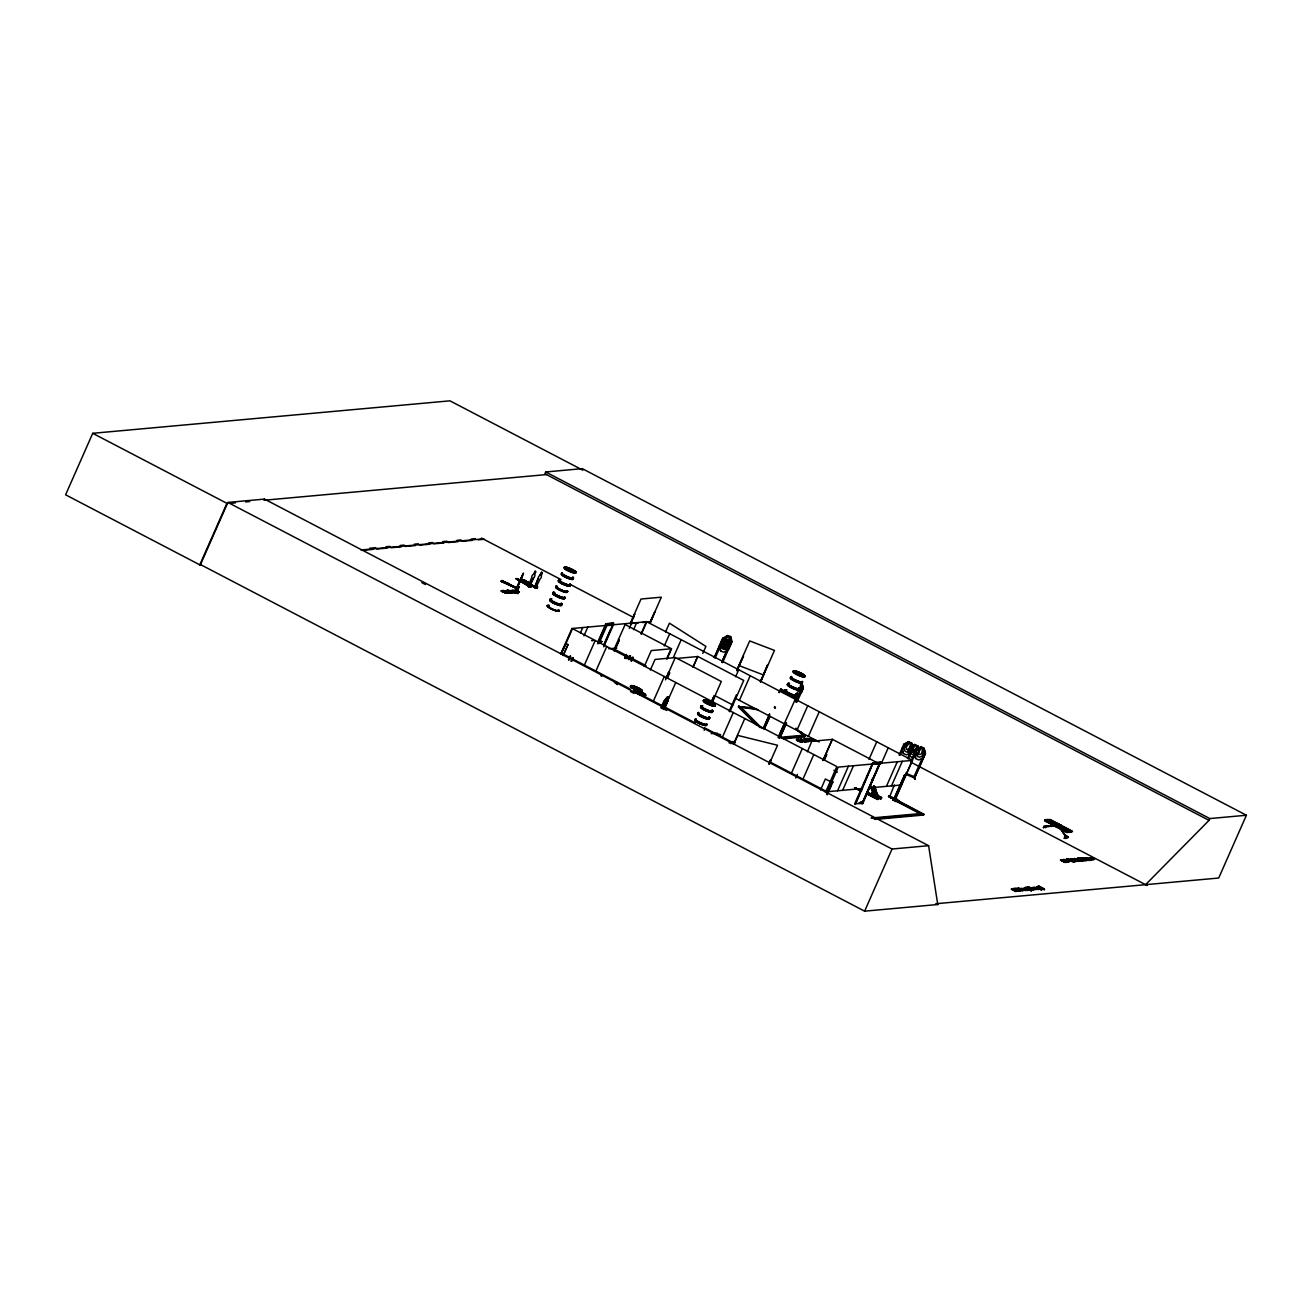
<?xml version="1.0" encoding="UTF-8"?>
<svg xmlns="http://www.w3.org/2000/svg" width="1312" height="1312" viewBox="0 0 1312 1312"><rect width="100%" height="100%" fill="white"/><g stroke="black" fill="none" stroke-linecap="round" stroke-linejoin="round"><path stroke-width="1.5" d="M1064.655 835.022L1064.704 837.532M1065.016 837.236L1064.967 834.76L1068.509 837.286L1064.672 835.006M916.858 749.923L916.104 749.529L910.692 761.895M906.412 773.506L914.972 777.048L914.841 779.066M914.743 776.474L915.251 779.377L914.792 776.999M916.006 749.529L920.876 746.922L923.976 748.348L925.37 753.465L914.546 778.065L925.485 753.449L924.058 748.25L920.876 746.922L916.088 749.611L916.514 745.888L915.481 745.462L913.004 748.365L911.692 743.15L908.494 741.821L903.968 748.07L905.018 751.268L907.084 752.12L910.151 750.644L911.594 743.248M910.151 750.644L911.217 753.826L913.267 754.695L916.334 753.219L917.777 745.823L914.677 744.412L909.823 747.02L908.101 750.923L909.528 756.138L912.709 757.467L917.58 754.843L919.302 750.94L921.664 747.988L922.697 748.414L921.532 753.908L918.777 754.548L918.449 752.612M923.976 748.348L922.516 755.745L919.466 757.221L917.4 756.368L916.35 753.186M863.034 802.632L859.163 803.059M863.181 802.239L859.442 802.616M859.639 803.223L863.411 802.878M796.942 702.1L803.338 688.095L801.993 683.093L800.435 690.489C795.416 691.604 795.072 698.607 801.616 691.998L803.305 688.062M530.934 584.775L529.622 584.562L530.671 584.972M529.835 584.545L531.229 585.824L530.753 587.169L517.01 579.068L521.225 581.068M537.231 585.956L536.116 585.726L537.002 585.775M517.469 589.137L519.011 586.612L517.912 586.382M662.216 708.611L662.839 704.839L662.314 708.66M800.714 683.355L800.254 687.045L797.811 689.915M522.356 576.509L522.98 574M536.51 585.857L536.493 585.464M536.674 586.12C535.05 588.924 538.674 583.971 536.69 587.596M537.018 586.038L536.067 587.497M1021.392 889.159L1024.902 890.192L1020.9 888.486L1023.262 888.864M924.796 752.99L925.354 753.432M723.962 638.452L722.814 638.173L714.302 657.509M1024.934 890.061C1013.979 889.175 1029.248 891.586 1020.818 889.011M1034.545 889.749L1030.543 888.044L1033.922 889.356M1040.646 889.634L1041.876 889.88L1037.021 887.01L1039.957 888.634L1039.284 889.372L1040.104 888.24L1042.614 888.454L1041.449 889.077L1038.382 887.322L1041.203 887.699M1040.268 888.011L1042.597 888.519L1038.268 886.059L1044.598 889.175L1038.579 886.026M1065.59 860.639C1070.33 862.853 1069.903 862.279 1065.951 860.36M1069.706 861.508C1063.228 859.458 1065.918 859.967 1069.116 861.246M1074.151 861.722C1058.669 853.981 1084.663 866.182 1071.018 859.868C1077.808 863.017 1066.64 859.967 1071.248 859.508C1075.512 862.574 1081.613 857.917 1082.236 860.885M1085.795 860.656L1082.351 858.392L1085.795 860.656L1082.367 858.868L1082.925 857.736L1087.353 858.376L1090.092 860.262L1087.189 859.311L1089.091 860.082L1087.96 859.016L1090.436 858.655L1089.813 857.966L1093.306 859.868L1094.47 859.245L1090.19 858.179L1093.864 858.999M1094.47 859.245C1087.861 859.262 1092.338 855.309 1091.781 859.098C1093.322 857.31 1089.108 858.032 1092.355 858.294M522.914 581.938L521.7 581.757M599.945 640.83L599.354 642.142L599.469 640.83M600.699 641.765L600.765 640.863M601.011 641.617L600.174 641.748L601.24 641.47M872.628 779.853C871.348 779.377 872.48 779.295 872.546 779.623M518.092 587.776L516.42 586.972L515.944 588.055L517.19 586.612L518.863 587.415L518.388 588.481L501.66 580.872L503.578 581.38M517.617 589.055L500.954 581.216L517.732 588.99M517.617 588.858L518.388 588.481L500.954 581.216L502.004 580.363M1088.058 858.704L1089.436 859.13M806.831 741.723C795.613 737.344 813.063 742.313 806.864 741.477M1066.295 862.099C1053.536 856.424 1068.181 864.411 1065.475 860.918M521.963 577.313L516.961 587.612L520.323 579.314M623.954 655.18L633.286 659.214M632.581 659.69L624.102 654.754L632.745 659.296M666.299 703.626L663.659 706.118C664.216 703.117 665.332 697.115 668.743 696.836L667.759 700.624L668.579 696.885M516.715 591.023C513.828 589.35 516.846 591.745 516.518 589.957L519.142 592.286L517.092 590.269M1021.474 889.487C1024.541 887.896 1021.572 891.438 1019.818 888.322C1014.078 887.502 1025.722 891.209 1022.13 890.946M668.038 697.476L664.741 704.085L667.939 697.426M806.7 739.935L810.291 740.903L805.207 738.689L806.437 739.181M1089.468 858.802L1093.076 859.393L1086.566 858.294M1093.076 859.442L1089.157 857.786L1090.682 858.13M535.132 571.278L533.426 574.328A2.28 1.279 -58.6 0 0 531.721 577.51L528.506 585.464L529.851 585.66L533.623 577.805A2.28 1.279 -58.6 0 0 534.771 574.525L535.772 571.491M542.266 573L541.298 575.558A2.28 1.279 -58.6 0 1 540.15 578.822L536.395 586.677L534.952 586.415L538.166 578.477L535.05 586.48M520.454 579.379L523.488 573.065M797.352 740.427L800.517 742.297L801.714 741.706L798.254 739.984L802.124 741.821L796.581 739.361L796.991 740.46L798.008 739.706L802.354 741.378L798.483 739.525L800.271 740.591M1084.499 859.426L1082.761 859.081M1064.426 861.23L1060.44 860.18L1064.524 861.935L1065.738 861.984L1064.95 860.262L1068.148 861.771M796.728 740.214L796.794 739.345M513.484 591.056L516.141 592.237L513.812 590.695M664.971 700.87L661.674 707.955M520.618 578.904L521.077 577.838M516.83 587.546L520.339 579.756M1077.004 861.443L1074.922 860.36M582.823 470.172L449.95 400.832L92.726 433.304L65.6 494.804L200.26 565.078L227.894 502.43L264.466 499.101L928.601 845.699L937.752 904.509L936.194 903.706L1218.717 878.023L1246.4 815.244L582.266 468.646L545.694 471.976L544.906 473.763L1209.041 820.361L1209.828 818.573L1246.4 815.244M226.648 503.988L199.752 564.964L201.031 564.849M264.466 499.101L263.958 500.249L546.464 474.583M502.89 581.528L503.677 581.167M504.792 581.708L503.923 582.282L506.366 582.725M501.004 591.138C508.548 593.04 507.088 594.844 501.233 590.63M505.694 582.872L506.465 582.512M504.415 592.384L502.578 590.515L508.302 593.27M503.07 590.941L505.464 592.27L501.889 591.45L505.464 592.27M503.595 590.4L503.086 591.335L505.087 592.794M507.678 593.336L504.48 591.04L509.236 593.188M508.744 583.807L507.777 583.332L509.532 584.234M505.251 590.744L507.498 591.499M508.843 584.381L509.63 584.02M507.514 591.663L505.924 591.696L507.301 592.171M506.662 590.826L510.106 593.106L506.662 590.826L509.45 591.22M509.728 591.368L513.14 592.532L508.351 590.154L506.809 590.613L511.368 592.991L513.697 592.762L510.04 590.482L513.91 592.253L507.596 590.859M507.285 593.368L502.726 590.99M516.108 578.92L530.097 587.054M511.631 592.975L507.826 590.351M506.202 590.925L505.53 591.663L510.089 592.614M510.958 590.941L515.895 593.352L511.434 590.4M511.368 592.991L509.942 592.089M512.484 590.794L514.583 592.417L513.648 591.728M518.994 579.724L517.272 578.838M517.978 579.74L519.978 580.052M513.992 592.368C508.613 586.513 521.176 595.845 517.42 593.221M519.306 580.56L521.307 580.855M515.895 593.352C515.714 592.811 513.976 590.039 511.795 590.58M519.142 592.286L515.468 590.531L516.518 589.957M522.848 574.262L521.864 576.476M515.714 590.826C514.042 590.416 521.553 593.27 514.944 591.171M515.518 592.22L517.207 590.958L515.928 591.564M518.224 588.399L518.863 586.53M525.538 580.74L521.93 579.855L535.329 587.891L535.755 586.546M521.782 581.593L523.816 582.38M523.865 580.134L537.346 588.17L523.537 580.084L527.752 582.085M524.505 580.757L526.522 581.068M525.833 581.577L527.85 581.872M527.014 582.298L529.031 582.594C533.049 584.611 524.866 582.495 530.36 583.414M529.359 585.841L527.654 585.595L527.883 584.709L527.408 585.775L529.425 586.087L529.9 585.021M528.982 582.84L528.096 582.462L528.752 583.036M529.359 585.546L528.49 586.825M529.54 586.48L530.212 584.611M530.146 586.579L530.819 584.709M528.982 586.398L531.229 585.824M537.231 587.678L534.197 586.612L534.427 585.726L533.951 586.792L535.968 587.104M538.264 578.526A2.28 1.279 -58.6 0 1 539.954 575.345L541.659 572.294M535.526 587.415L536.28 586.005L537.756 586.841L537.067 588.153L535.017 587.842M561.208 654.36L572.59 628.464L605.75 625.463M568.014 644.569L563.176 655.508L568.014 644.569L565.554 643.29M568.473 659.69L570.015 656.18M580.445 632.81L582.774 627.546M568.768 659.854L570.359 656.148M569.113 659.821L570.671 656.312M571.081 661.15L572.639 657.624M571.376 661.297L572.967 657.607M571.72 661.264L573.278 657.755M583.955 635.877L587.825 627.087M584.398 665.086L595.238 640.486M597.96 641.732L605.898 623.741L613.344 623.052L604.192 644.864M597.55 643.733L606.275 623.938L613.721 623.249M598.026 642.88L606.275 624.168L613.524 623.495M598.19 643.372L606.242 625.102M598.895 643.716L606.898 625.578L613.327 625.053L603.717 646.832M603.815 644.668L610.277 629.99M611.753 626.66L613.344 623.052M595.894 671.088L606.751 646.488M601.585 676.352L601.257 675.385L601.486 676.303M613.59 650.44L625.135 624.545L671.154 648.554L667.283 657.345M614.377 650.85L619.33 639.895L614.508 650.834M630.711 623.249L634.762 613.95L631.039 623.216M629.301 628.382L631.63 623.102M633.581 629.678L636.681 622.642M624.922 657.902L626.464 654.393M628.005 657.64C629.153 654.655 627.234 660.756 624.66 657.738M629.022 656.492L628.35 657.656L624.955 657.902M628.628 657.394L629.055 656.459M628.432 659.395L629.973 655.885M628.727 659.542L630.318 655.852M629.071 659.526L630.613 656M641.043 633.893L646.455 621.593L911.299 759.812M641.42 634.024L646.832 621.724L611.72 624.906M631.039 660.838L632.581 657.328M631.334 661.002L632.925 657.296M631.679 660.969L633.22 657.46M649.571 623.102L654.737 612.13L650.211 623.233M649.866 623.266L661.314 597.19L641.01 599.026L630.17 623.626L638.288 622.888M644.307 666.398L651.277 650.572L671.596 648.735L666.939 659.28M665.561 631.958L669.432 623.167L705.905 646.406L702.806 653.425M650.375 669.989L655.032 659.444L675.336 657.591M664.266 646.012L669.694 633.712M653.409 701.1L664.266 676.5M673.45 657.296L681.207 639.715M665.988 678.042L668.825 672.416M665.528 679.846L675.286 657.476L721.305 681.502L712.006 702.576M666.627 678.173L668.398 672.58M667.07 678.304L669.612 672.826L667.201 678.288M661.035 707.84L664.134 700.805L667.464 696.951M661.33 707.988L664.462 700.772M663.593 709.267L666.693 702.232M663.888 709.415L675.762 682.502M664.233 709.382L667.988 700.362M666.545 704.511L663.478 708.48L667.972 700.608M693.048 666.955L697.705 656.41L743.724 680.436L729.882 711.793M693.097 667.07L697.738 656.541L677.435 658.378M714.368 657.607L722.797 638.222L727.586 635.467L730.702 636.615L732.063 641.65L728.636 649.489L723.83 652.228L720.714 651.064L719.386 646.062M715.204 657.919L723.863 638.321M725.913 639.42L725.159 641.142L726.487 643.388L728.176 642.257L729.374 636.828L728.373 636.451L722.666 642.765L721.387 645.684L722.387 648.751L724.388 649.506L727.406 647.915L729.013 640.551L730.358 645.586L725.552 648.325L722.404 647.128L721.059 642.093L725.897 639.403C733.867 642.24 721.731 637.14 721.059 642.093M721.698 662.281L730.997 641.207L731.834 641.519L722.6 662.691M721.764 662.396L731.128 641.355M710.71 703.33L714.056 696.016L714.843 696.426L712.432 701.904M710.842 703.314L714.056 696.016M736.672 670.448L749.693 640.928L774.474 650.408L760.648 681.764M736.721 670.547L743.51 656.033L737.082 670.612M735.622 676.762L738.722 669.743M729.111 711.383L736.344 694.966L737.262 695.36M722.436 737.131L733.293 712.531M739.378 700.346L750.218 675.746M756.86 725.52L738.394 706.938L756.598 708.824M753.121 707.693L738.656 706.643L758.27 709.841M738.984 705.872L740.099 707.512L738.394 706.938M760.288 681.699L767.454 665.2L760.698 681.863M744.79 718.533L733.949 743.133L704.462 727.75M733.867 744.199L737.738 735.409L777.54 745.249L769.34 763.846M763.158 728.554L769.521 714.154M779.049 692.556L780.804 688.948L779.213 692.539M763.42 728.603L769.685 714.138M769.8 716.401L764.191 729.095L770.095 716.27M774.375 707.135L775.49 707.906L774.375 707.184M775.441 707.086L774.736 707.955M778.492 736.59L795.646 698.46L781.345 690.965M778.82 736.704L784.428 723.863L778.918 736.737M786.38 722.961L780.033 737.36L803.436 735.212L804.682 736.426L795.777 728.98M795.531 701.625L797.663 697.754L780.624 688.964M768.668 763.682L770.948 760.189L769.537 763.994M780.197 737.344L786.56 722.945M796.04 701.707L802.239 687.652L803.141 688.046M768.865 763.83L770.275 760.025M796.122 701.805L802.468 687.455M796.892 730.358L807.733 705.758M796.991 740.46L802.682 742.133L800.828 740.87M800.468 739.476L800.435 740.476L798.598 739.558L805.142 741.887L802.19 740.345L803.649 739.525L806.322 741.805L804.551 740.066M800.845 739.952L798.91 739.525M802.124 740.05L801.14 738.853L805.371 741.362M801.714 740.099L803.223 739.87M802.354 739.542L801.944 740.362M803.977 739.066L808.996 741.526L804.207 738.558M783.297 738.82L804.781 736.868L803.436 735.212M805.962 740.804C802.846 741.772 807.602 740.28 803.764 739.902L808.372 741.592L805.24 739.181M805.453 738.656L804.945 739.804M806.404 738.853L811.39 740.821M791.464 773.145L802.304 748.545M807.192 738.886L808.077 739.164L807.7 738.344M808.389 736.36L819.246 711.76M812.046 741.247L808.602 738.984L813.834 740.591L810.127 738.836L808.996 739.427M810.127 739.87L810.537 739.115L813.899 740.772M812.03 739.968L813.046 739.394L811.472 739.607M795.81 778.049L797.417 774.408M807.405 751.776L812.013 740.755M812.472 740.198C814.998 738.738 811.324 740.837 813.834 740.591M811.029 739.492L813.981 740.968L815.441 740.165M813.735 739.591L811.111 738.771L816.261 740.411M802.96 779.148L813.817 754.548M823.018 760.353L832.316 739.263L878.335 763.289M823.067 760.468L832.366 739.378L811.784 741.28M823.657 759.96L826.068 754.482M824.1 760.091L826.642 754.613L824.231 760.074M820.558 789.922L825.379 778.984L830.25 781.526M825.428 792.464L836.843 766.569L572.016 628.366L560.601 654.245L566.03 643.421M826.56 792.842L831.382 781.903L832.94 781.936L827.314 794.695M826.872 792.989L838.253 767.11L912.496 760.37L895.014 799.976L893.669 800.041L904.362 775.277L905.903 775.31L904.362 775.277M827.003 794.547L831.037 785.429M837.581 790.792L848.438 766.192M842.632 790.332L853.489 765.732M869.003 759.353L876.76 741.788M861.148 803.124L861.886 803.518L854.719 803.649L872.316 763.732L879.434 763.502L861.984 803.666L880.549 762.141L873.103 762.83L855.408 804.223M855.227 804.42L873.103 762.83M860.852 802.813L861.18 801.878M872.693 778.508L871.922 779.968M862.673 803.748L880.352 762.387M862.296 803.551L880.549 762.141M877.744 799.402L876.629 798.828L879.942 798.532L880.598 797.024L877.285 797.319L878.417 797.909L877.433 799.434L867.429 794.219L868.101 792.71L876.416 796.86L879.696 796.564M867.429 794.219L868.396 792.678M881.287 763.6L888.257 747.791M871.168 793.973C871.742 790.25 872.185 798.368 877.466 797.253M877.433 799.434L878.417 797.909M899.097 755.04L903.738 744.412L908.494 741.821L911.692 743.166L913.004 748.365M899.95 755.4L904.821 744.724L903.738 744.494M880.811 798.975C882.041 795.121 881.746 800.353 879.942 798.532M886.436 786.347L897.293 761.747M891.504 785.888L902.344 761.288M908.216 750.94L909.905 747.086L910.331 743.314L909.298 742.887L906.067 747.512L906.395 749.447L909.15 748.791M888.421 796.515C890.258 795.105 888.618 798.319 888.946 795.695M889.536 797.106L894.325 784.953M907.478 758.516L912.381 747.725M890.7 797.565L899.573 801.976M908.33 758.877L912.972 748.332L912.119 747.988M896.555 798.926L899.212 800.943L895.735 801.468L892.75 799.894L896.736 799.549M893.177 799.959L895.604 798.992L894.062 799.139M904.657 775.425L893.357 799.877L894.899 799.746L889.7 797.073M894.062 800.09L922.828 815.096L923.172 814.326L895.145 799.254L923.91 814.26L923.566 815.031L894.817 800.025C892.488 800.828 895.768 797.417 894.817 799.713M894.817 800.025L905.608 775.162M917.498 754.794L919.204 750.907L917.875 745.741M914.858 777.048L913.546 777.639L924.698 752.842M200.49 564.57L864.624 911.168L892.029 849.028L928.601 845.699M921.155 814.227L921.483 813.456L871.102 818.032M1015.636 890.241L1016.505 890.946L1011.208 889.142L1012.503 888.667L1012.224 889.749L1017.194 891.127L1015.16 889.339L1017.44 890.586L1013.848 889.618L1017.784 891.324L1012.044 888.962L1013.208 889.044M1013.7 888.782L1018.719 891.242M1014.717 888.306L1015.603 888.601M1015.865 888.585L1020.884 891.045L1016.095 888.076M1015.767 890.225C1010.929 886.797 1021.359 891.963 1016.078 890.192M1014.307 891.012L1015.291 890.897M1043.548 827.724L1043.909 826.216L1048.222 826.002L1043.909 826.642M1047.238 826.675L1043.237 827.56M1046.796 820.525L1047.255 819.508L1070.248 831.513L1069.805 832.53M1048.222 826.002L1047.189 826.199M1015.898 888.913L1019.096 891.209L1020.031 890.126L1017.472 889.06L1020.359 890.651M1022.835 889.11L1021.408 888.7L1022.409 888.896M1022.327 890.11L1023.524 889.306M1022.54 889.11L1024.541 888.093L1031.642 890.356L1025.312 887.24L1028.165 890.389L1024 888.47L1028.165 890.389M1031.429 890.864L1029.33 890.061A4.559 0.869 23.8 0 1 1027.837 889.356L1026.558 888.618A4.838 0.918 23.8 0 1 1025.738 888.027L1025.968 887.519A4.838 0.918 23.8 0 0 1026.788 888.093L1028.067 888.831A4.559 0.869 23.8 0 0 1029.543 889.552L1031.626 890.34M1025.459 890.635L1021.786 888.88M1031.708 890.077L1027.066 887.191L1033.446 889.421L1028.674 886.928L1027.034 888.404L1027.362 887.158M1027.28 888.372L1028.132 887.486M1027.05 890.487L1025.082 889.454M1028.674 886.928L1028.28 888.29L1032.347 890.012L1027.066 887.191M1027.034 888.404L1030.691 890.159L1028.264 888.896L1028.575 887.224L1029.379 887.978M1055.766 826.757L1056.209 825.74L1061.293 825.281L1052.093 821.312M1029.149 887.716L1028.034 888.306M1031.642 888.798L1032.446 888.716M1031.117 890.897L1031.675 889.585M1033.052 888.257L1030.74 887.584L1033.938 889.585L1032.085 889.028L1033.364 888.421M1034.118 887.634L1036.168 889.667L1032.495 887.896L1034.988 887.519L1038.218 888.978M1032.085 889.028L1033.905 887.273L1035.89 887.765M1035.66 888.273L1033.889 888.158M1034.381 887.634L1038.005 889.503M1039.957 888.634L1038.612 889.438L1034.938 887.683L1039.547 889.356M1035.726 887.83C1039.842 890.389 1033.626 889.208 1036.464 887.191C1043.352 891.881 1035.988 885.075 1035.693 888.831C1038.12 889.864 1036.513 888.503 1036.185 888.076M1036.923 887.437L1037.874 886.928M1039.498 888.076L1040.514 887.502L1038.891 886.781L1040.219 888.454L1037.497 887.896M1041.088 889.913L1042.105 889.356L1040.892 888.503M1064.048 838.434L1068.083 837.548L1064.426 837.679M1044.057 889.716L1038.3 886.076M1061.506 860.196L1062.458 860.065M1065.246 861.426L1065.147 859.95L1064.376 861.394L1066.771 862.427L1062.818 860.869L1065.18 860.606M1064.918 860.459C1061.211 858.704 1066.082 861.476 1064.212 860.049M1063.442 861L1064.409 860.393M1063.54 862.05L1065.508 862.492L1064.639 861.787M1064.245 860.524L1065.147 859.95M1066.328 859.147L1071.822 861.443L1067.312 859.885C1063.671 859.458 1070.543 858.556 1067.591 859.852L1067.952 858.999M1066.033 860.754L1068.066 861.262M1067.033 862.361L1066.672 862.181M1071.445 860.032L1069.132 860.131L1073.036 861.853L1071.051 860.524M1075.692 861.574L1070.904 858.606L1075.922 861.066M1074.315 858.917L1080.104 860.688L1074.315 858.917L1078.202 861.344L1077.382 860.639L1080.301 861.164L1075.315 858.704L1077.546 860.311M1075.315 860.41L1073.79 860.229M1073.905 861.738L1074.987 861.131L1074.02 860.393M1074.577 860.672L1075.84 860.065M1076.627 859.393L1080.055 861.18L1078.513 859.18L1082.384 860.262M1079.038 860.082L1076.939 860.36L1080.53 860.639M1081.662 860.754L1077.972 857.966L1084.007 860.82L1085.483 860.196L1079.448 858.442L1081.465 858.097M1078.202 861.344L1077.595 860.131M1079.448 858.737L1077.972 857.966M1081.285 860.098L1079.087 859.491L1080.99 861.098L1076.857 858.884M1080.252 858.704L1082.646 858.753M1083.728 860.524L1084.958 859.918L1083.728 860.524L1082.269 859.114M1083.909 858.245L1082.039 859.639M1084.155 858.228L1082.958 858.228M1086.943 860.065L1084.417 858.983L1084.811 858.163M1085.073 858.146L1084.417 858.983M1084.155 858.999L1084.63 858.179C1097.242 864.05 1083.335 856.785 1087.992 858.54M1088.238 859.95L1085.992 858.934M1089.222 858.638L1090.026 857.802M1090.715 860.213L1088.156 858.884L1088.648 860.049M1092.142 858.802L1090.715 858.392L1091.568 858.36M1091.863 859.622L1089.534 858.606M521.733 577.838L517.354 587.317L516.092 587.809M1019.883 890.799L1016.882 888.798L1019.408 890.963M1076.693 860.639L1074.807 860.164M663.692 706.102L668.743 696.836L667.759 700.624M507.99 583.545L507.088 583.791L507.957 583.217M810.882 739.279L815.342 740.329M573.278 571.573L574.836 572.081L573.393 571.72M573.705 571.36L574.984 572.18M640.01 689.915C640.781 691.014 640.518 690.161 640.912 690.227M643.388 694.72L644.733 694.999L643.044 694.507M643.815 694.507L643.044 694.278M714.187 704.938L712.662 704.446M713.285 704.626L712.646 704.511M804.108 676.123L802.55 675.319L803.469 675.549M1073.577 860.065L1076.447 861.082M727.602 635.582L723.109 641.781L724.109 644.848L726.11 645.602L729.128 644.012L730.686 636.582M1145.573 884.665L1209.041 820.361M1027.673 887.552L1033.216 889.93M911.446 747.725L914.694 744.527M917.629 750.251L920.876 747.069M522.553 579.806L524.259 580.183M530.491 587.12L517.65 579.166M535.411 587.891L522.127 579.74M1063.376 833.136L1065.049 834.826M1064.819 835.252L1060.867 828.741L1063.77 832.874M802.403 740.083L804.502 740.509M1062.868 860.688L1067.279 862.345M915.333 751.366L912.594 752.022L912.25 750.087M796.827 694.671L801.616 691.998M725.52 648.177L730.358 645.586M1064.622 860.803L1067.919 862.279M903.624 744.429L908.494 741.838M911.397 752.252L906.526 754.876L903.328 753.514L901.902 748.316L903.427 753.465M923.763 757.352L918.908 759.976L915.71 758.615L914.284 753.416L915.809 758.533M1071.74 860.344C1071.428 863.263 1073.413 857.556 1073.56 861.771M871.726 789.365L874.792 793.153L876.088 793.038L874.497 786.331L875.645 788.971M874.71 793.202L871.742 789.332M870.299 786.364L875.432 798.172L870.627 786.2M535.034 571.212L535.64 572.245M541.561 572.229L542.397 572.573M1064.081 859.606L1063.917 859.245M1029.346 888.191L1028.641 887.765M1023.278 888.7L1024.557 888.437M1065.984 860.606L1067.378 860.902M892.75 799.894L896.785 799.09M564.8 568.44L565.702 568.834M566.308 591.581L566.407 591.302A6.38 1.214 23.8 0 1 564.767 592.253A6.38 1.214 23.8 0 1 556.928 588.711A6.38 1.214 23.8 0 1 557.256 587.071M631.646 687.226L631.252 687.275M631.974 687.406L631.941 687.045M635.303 691.736L634.762 691.08M793.776 672.252L794.662 672.744M644.454 694.704L643.192 694.327M712.892 704.692L713.892 705.315M618.542 639.485L619.33 639.895M667.349 697L668.677 696.934M825.855 754.203L826.642 754.613M860.18 802.468L860.36 802.452M832.94 781.936L831.382 781.903M231.453 503.218L235.504 502.84M245.672 501.922L249.723 501.545M369.64 548.236L375.74 547.678M385.892 546.76L389.959 546.382M400.127 545.464L404.194 545.087M414.362 544.168L418.43 543.808M428.581 542.873L432.648 542.512M442.816 541.577L446.884 541.216M457.052 540.298L461.119 539.921M471.27 539.002L475.338 538.625M361.03 549.974L482.996 538.888M362.653 550.318L372.805 549.4M376.872 549.023L387.007 548.104M391.074 547.727L401.226 546.809M405.277 546.448L415.428 545.53M419.479 545.152L429.631 544.234M433.698 543.857L443.833 542.938M447.9 542.578L458.052 541.643M462.103 541.282L472.254 540.364M478.339 539.806L484.423 539.248M606.898 625.578L606.144 625.184L612.688 624.512M642.355 622.528L650.473 621.79M591.827 640.486L593.221 640.42L591.81 640.584M608.834 648.784L616.804 648.062M628.399 656.541L627.579 657.46M624.938 657.099L627.907 656.836M625.234 657.263L628.202 657M711.202 733.67L717.254 733.113M714.892 734.359L718.927 733.982M716.565 734.933L720.616 734.572M729.374 741.92L733.424 741.559M781.624 737.934L787.479 737.41M791.382 737.049L803.092 735.983L804.781 736.868M729.046 742.986L735.097 742.428M781.69 738.213L805.109 736.098M730.718 743.576L734.753 743.199M796.351 739.87L801.714 741.706M801.468 740.116L801.14 738.853M812.636 740.706L806.618 738.328M873.103 763.043L880.926 762.338M827.413 791.71L862.558 788.512M868.528 787.971L901.656 784.97M875.432 798.172L870.545 786.331M876.81 818.245L886.896 817.327M890.93 816.966L901 816.048M905.034 815.687L915.104 814.768M874.809 818.721L923.91 814.26M876.482 819.311L923.566 815.031M1046.878 826.478L1043.876 826.954M1079.678 857.933L1080.94 857.818M1066.098 859.655L1067.722 859.508M1081.498 859.36L1084.384 858.491M1085.106 858.425L1087.484 859.672L1086.041 859.836M1082.121 858.901L1083.187 859.032M1083.679 858.753L1084.745 859.065M1066.59 861.131L1068.296 860.754M1091.338 858.868L1093.044 858.491M1078.694 860.82L1074.544 858.392M1080.99 861.098L1077.267 859.573M1017.571 888.552L1019.883 888.978M1026.837 887.699L1028.575 888.191M1028.247 887.798L1027.952 886.994L1033.184 889.438M1023.032 888.765L1027.312 890.471M1026.427 890.061L1022.015 888.355M1038.612 889.438L1037.103 887.863M864.624 911.168L937.818 904.509L936.194 903.706M606.144 625.184L613.327 625.053M873.07 764.125L879.499 763.6L878.745 763.207M1053.602 825.773L1047.96 826.445L1057.57 826.101L1056.783 825.691M811.505 739.443L812.817 739.902M1066.656 831.972L1044.713 820.459L1050.322 820.394M1047.206 826.347L1048.239 826.429M573.918 571.392L574.164 571.72M566.653 590.892A6.412 1.23 23.8 0 1 564.947 591.942A6.412 1.23 23.8 0 1 557.042 588.366L556.501 587.94M802.55 675.614L803.994 675.959M640.01 690.26L640.961 690.473M814.211 740.46L815.146 740.345L813.981 740.968M515.665 578.608L517.764 578.69M517.076 579.199L519.093 579.51M523.619 580.216L525.636 580.527M522.586 581.905L520.388 581.495L522.389 581.79M1020.998 889.356L1022.425 889.815M810.193 739.607L811.406 740.116L810.078 739.394M1025.23 888.437L1025.918 889.224M1079.924 858.983L1081.285 860.852M1015.062 891.422L1016.275 891.455L1015.406 890.75M1073.544 861.394L1071.592 860.377M1061.736 859.688L1060.67 859.737L1062.212 860.59M1012.503 888.667C1008.977 888.618 1019.211 891.734 1015.209 890.044M516.206 591.958L513.32 590.449M515.977 592.466L513.09 590.958M514.452 592.614L513.451 591.466M794.629 672.22L794.367 672.088M802.649 675.254L803.485 675.614M1021.392 888.978L1023.294 889.815M512.451 591.023L511.483 590.99M1074.577 860.049L1073.15 859.967M1040.154 887.798L1041.974 888.126M506.186 591.515L507.268 592.007M1077.923 859.426L1079.022 859.918M738.836 665.528L763.617 675.008M574.492 571.868L573.639 571.737M1087.402 858.261L1085.68 858.622L1087.763 859.048M914.48 777.934L906.084 774.457L917.088 749.677M516.157 590.433L514.583 590.138L515.862 591.056M1040.974 888.175L1039.088 887.092L1040.514 887.502M1025.262 888.29L1028.395 889.88M1049.944 820.623L1044.565 820.754L1066.902 832.546L1071.494 831.857M516.272 591.269L518.601 591.778L516.042 591.778M501.676 580.757L518.355 588.694M1067.607 860.541L1066.82 860.606M813.046 739.394L812.243 739.46M1032.675 888.208L1031.872 888.273M798.828 739.05L800.664 739.968M1022.474 889.405L1024.295 889.733M1089.419 858.966L1087.664 858.622M1086.27 859.475L1088.009 859.95L1086.057 860M1079.251 859.409L1077.496 859.065M516.666 591.302L514.681 591.007M1084.532 859.59L1083.236 859.327M890.077 796.187L894.407 798.434L893.259 799.057L894.062 799.467M668.694 672.433L669.612 672.826M545.694 471.976L1209.828 818.573M1061.146 825.609L1049.78 819.754L1044.86 820.115L1067.197 831.857L1072.347 831.628L1062.917 826.544M780.755 689.308L797.171 697.886M781.23 690.752L795.843 698.378M481.438 538.068L561.06 579.625M570.13 584.365L633.663 617.526M911.414 762.469L1147.131 885.485M1087.254 857.933L1091.633 860.131M1082.925 857.736L1088.255 860.442M1082.351 858.392L1086.73 860.574M1080.481 858.196L1081.728 858.835M1077.988 858.458L1082.761 860.934M1070.904 858.606L1075.676 861.082M1063.704 859.77L1067.509 861.836M736.081 698.624L819.18 741.985M810.34 739.345L813.604 741.116M808.602 738.984L812.669 741.198M515.698 590.006L519.109 591.794M802.19 740.345L805.142 741.887M715.171 695.786L732.867 705.036M512.713 590.285L517.387 592.729M797.581 739.919L800.73 741.788M510.155 591.564L511.86 592.45M507.039 590.105L511.598 592.483M504.48 591.04L508.564 593.254M614.295 649.145L646.144 665.774M778.049 737.524L779.738 738.394M888.978 796.81L893.849 799.352M833.858 770.324L837.4 772.178M871.84 792.464L881.746 797.45M868.101 792.71L878.105 797.926M867.74 794.186L875.76 798.368M1041.318 889.405L1037.53 887.535M1032.708 887.388L1036.136 889.175M1017.8 888.044L1022.36 890.422M1013.93 888.273L1019.342 891.192M561.159 652.966L630.055 688.915M644.422 696.41L663.282 706.25M664.922 707.102L695.475 723.06M769.898 761.895L826.002 791.169M421.824 582.643L425.449 584.545M630.498 691.555L634.122 693.441M663.167 708.595L666.791 710.481M871.84 817.491L875.465 819.393M227.894 502.43L892.029 849.028M92.726 433.304L227.386 503.578M1071.658 831.529L1066.689 832.07M1074.364 859.934L1073.265 859.18L1074.118 859.95M1042.712 888.536L1044.368 889.684M540.938 573.131L539.954 575.345M533.623 577.805L529.851 585.66M534.427 585.726L535.903 586.562M522.291 579.412L536.952 588.12M527.883 584.709L530.688 586.661M899.163 800.845L895.752 801.435M1075.315 858.704L1077.152 859.852M502.578 590.515L504.644 591.876M800.697 731.522L805.01 735.671M796.023 728.16L804.682 736.426M740.444 706.742L761.747 728.176M738.738 706.168L760.042 727.602M872.07 788.299L874.76 790.513L874.563 788.086M872.168 787.02L873.644 788.479L873.415 786.905M1060.112 828.495L1063.458 833.12M719.501 646.062L720.731 651.096M873.89 785.904L879.007 797.729M873.661 785.937L878.778 797.745M874.792 789.463L877.712 796.22M870.873 786.183L875.99 797.991M801.911 683.175L803.223 688.095M530.802 587.153L528.802 586.858M875.596 788.938L875.99 793.088M570.113 585.136A6.494 1.246 23.8 0 1 563.586 584.07A6.494 1.246 23.8 0 1 559.191 580.199M567.358 591.187A6.412 1.23 23.8 0 1 560.913 590.138A6.38 1.214 23.8 0 1 556.583 586.382A6.412 1.23 23.8 0 0 560.913 590.138A6.38 1.214 23.8 0 0 567.309 591.236M567.489 590.81A6.38 1.214 23.8 0 1 561.093 589.76A6.38 1.214 23.8 0 1 556.764 585.956M567.473 590.958A6.412 1.23 23.8 0 1 561.028 589.908A6.412 1.23 23.8 0 1 556.665 586.087M572.508 577.772A6.494 1.246 23.8 0 1 567.358 577.624A6.494 1.246 23.8 0 1 562.176 573.426M570.359 584.365A6.396 1.214 23.8 0 1 563.93 583.315A6.396 1.214 23.8 0 1 559.601 579.51A6.412 1.23 23.8 0 0 564.701 583.66A6.412 1.23 23.8 0 0 569.769 583.791M570.277 584.791A6.494 1.246 23.8 0 1 563.75 583.725A6.494 1.246 23.8 0 1 559.338 579.855M572.672 577.428A6.494 1.246 23.8 0 1 567.522 577.28A6.494 1.246 23.8 0 1 562.34 573.065M560.978 603.914A6.494 1.246 23.8 0 1 555.829 603.766A6.494 1.246 23.8 0 1 550.663 599.551M549.154 605.422A6.38 1.214 23.8 0 0 548.826 607.079A6.38 1.214 23.8 0 0 556.682 610.621A6.412 1.23 23.8 0 0 558.354 609.736A6.38 1.214 23.8 0 1 556.682 610.621A6.412 1.23 23.8 0 1 548.744 607.21A6.412 1.23 23.8 0 1 549.072 605.554M557.042 588.366A6.412 1.23 23.8 0 1 557.387 586.71M564.57 597.698A6.494 1.246 23.8 0 1 557.288 596.271A6.494 1.246 23.8 0 1 554.599 592.876M561.142 603.553A6.494 1.246 23.8 0 1 556.764 603.733A6.494 1.246 23.8 0 1 550.22 599.272M564.734 597.354A6.494 1.246 23.8 0 1 557.436 595.927A6.494 1.246 23.8 0 1 554.746 592.532M798.532 688.341A6.494 1.246 23.8 0 1 796.794 689.39A6.494 1.246 23.8 0 1 788.807 685.782A6.494 1.246 23.8 0 1 789.152 684.11M795.761 694.474A6.412 1.23 23.8 0 1 794.055 695.508A6.412 1.23 23.8 0 1 786.15 691.932A6.412 1.23 23.8 0 1 786.495 690.276A6.38 1.214 23.8 0 0 786.2 691.883A6.38 1.214 23.8 0 0 794.055 695.426A6.38 1.214 23.8 0 0 795.761 694.392M795.925 693.999A6.38 1.214 23.8 0 1 794.236 695.032A6.38 1.214 23.8 0 1 786.38 691.49A6.38 1.214 23.8 0 1 786.708 689.833M795.892 694.179A6.412 1.23 23.8 0 1 794.17 695.212A6.412 1.23 23.8 0 1 786.282 691.654A6.412 1.23 23.8 0 1 786.61 689.997M801.517 681.551A6.494 1.246 23.8 0 1 799.795 682.601A6.494 1.246 23.8 0 1 791.808 678.993A6.494 1.246 23.8 0 1 792.136 677.32M798.68 687.996A6.494 1.246 23.8 0 1 796.958 689.046A6.494 1.246 23.8 0 1 788.955 685.438A6.494 1.246 23.8 0 1 789.299 683.765M802.272 681.781A6.494 1.246 23.8 0 1 795.744 680.715A6.494 1.246 23.8 0 1 791.349 676.844M791.94 695.458A6.38 1.214 23.8 0 0 795.482 695.016A6.38 1.214 23.8 0 1 791.94 695.475M786.282 692.736A6.38 1.214 23.8 0 0 787.495 693.458A6.38 1.214 23.8 0 1 786.265 692.752M784.756 690.801A6.38 1.214 23.8 0 1 785.347 690.735M795.662 694.688A6.412 1.23 23.8 0 1 792.104 695.13M790.578 694.54A6.412 1.23 23.8 0 1 789.053 693.851M787.626 693.113A6.412 1.23 23.8 0 1 784.871 691.145M784.674 690.719A6.412 1.23 23.8 0 1 786.396 690.489M698.345 713.63A6.396 1.214 23.8 0 0 702.674 717.434A6.412 1.23 23.8 0 0 709.103 718.5A6.396 1.214 23.8 0 1 702.674 717.434A6.412 1.23 23.8 0 1 698.328 713.63M709.366 718.123A6.494 1.246 23.8 0 1 702.838 717.057A6.494 1.246 23.8 0 1 698.427 713.187M706.496 724.454A6.412 1.23 23.8 0 1 700.034 723.404A6.412 1.23 23.8 0 1 695.688 719.583M706.742 723.798A6.38 1.214 23.8 0 1 700.329 722.748A6.412 1.23 23.8 0 1 695.918 719.091M696.016 718.943A6.38 1.214 23.8 0 0 700.329 722.748A6.412 1.23 23.8 0 0 706.709 723.962M706.561 724.224A6.38 1.214 23.8 0 1 700.149 723.174A6.38 1.214 23.8 0 1 695.819 719.37M711.76 710.76A6.494 1.246 23.8 0 1 710.022 711.809A6.494 1.246 23.8 0 1 702.035 708.201A6.494 1.246 23.8 0 1 702.379 706.528M708.923 717.205A6.494 1.246 23.8 0 1 703.773 717.057A6.494 1.246 23.8 0 1 698.591 712.842M711.908 710.415A6.494 1.246 23.8 0 1 710.186 711.465A6.494 1.246 23.8 0 1 702.182 707.857A6.494 1.246 23.8 0 1 702.527 706.184M704.068 729.915A6.396 1.214 23.8 0 1 704.265 730.341M614.328 682.716A8.626 2.886 -70.2 0 1 617.362 684.618M615.722 683.257A7.2 2.411 -70.2 0 1 616.607 684.388M861.443 791.005A6.412 1.23 23.8 0 1 854.571 787.643A6.38 1.214 23.8 0 0 861.443 790.988M855.834 787.954A6.38 1.214 23.8 0 0 861.623 790.595A6.412 1.23 23.8 0 1 855.736 788.102M723.962 641.863L724.355 645.324L721.321 647.734L724.618 646.062L725.733 649.374L725.421 645.701L728.308 643.356L725.159 644.93L724.027 641.765M1020.162 889.372L1018.588 888.29L1020.162 889.372M917.186 748.594L914.251 750.841L914.694 754.515L913.447 751.169L910.085 752.727L913.152 750.398L912.791 746.758L913.988 750.038L917.186 748.594M1045.008 819.721L1067.345 831.513L1072.494 831.283L1050.158 819.492L1045.074 819.705M727.652 640.732L726.454 646.16L723.748 646.914L724.191 643.323L726.651 640.354L727.668 640.764M601.273 642.093L601.896 641.519L601.273 642.093M802.928 741.559L797.926 739.214L802.928 741.559M1045.205 826.626L1045.221 827.593L1045.205 826.626M1066.066 837.515L1066.082 838.466L1066.066 837.515M906.608 773.703L905.772 773.358L906.608 773.703M561.946 583.742A6.396 1.214 23.8 0 0 570.048 585.923A6.412 1.23 23.8 0 1 561.946 583.742A6.412 1.23 23.8 0 1 560.011 580.757A6.396 1.214 23.8 0 0 561.946 583.742M566.046 569.031A6.38 1.214 23.8 0 0 575.853 572.573A6.38 1.214 23.8 0 0 568.654 567.916A6.412 1.23 23.8 0 0 566.013 569.047A6.412 1.23 23.8 0 0 575.87 572.606A6.412 1.23 23.8 0 0 568.654 567.916A6.38 1.214 23.8 0 0 566.046 569.031M565.8 569.621A6.38 1.214 23.8 0 0 575.591 573.164A6.38 1.214 23.8 0 0 568.408 568.506A6.38 1.214 23.8 0 0 565.8 569.621M565.915 569.277A6.412 1.23 23.8 0 0 575.771 572.819A6.412 1.23 23.8 0 0 568.555 568.145A6.412 1.23 23.8 0 0 565.915 569.277M566.423 577.657A6.396 1.214 23.8 0 0 572.852 578.707A6.412 1.23 23.8 0 1 566.423 577.674A6.412 1.23 23.8 0 1 562.077 573.852A6.396 1.214 23.8 0 0 566.423 577.657M568.457 577.165A6.396 1.214 23.8 0 0 572.754 577.001A6.412 1.23 23.8 0 1 568.457 577.182A6.412 1.23 23.8 0 1 561.995 572.786A6.396 1.214 23.8 0 0 568.457 577.165M555.665 604.127A6.396 1.214 23.8 0 0 560.732 604.274A6.412 1.23 23.8 0 1 555.665 604.143A6.412 1.23 23.8 0 1 550.548 599.978A6.396 1.214 23.8 0 0 555.665 604.127M556.534 611.015A6.412 1.23 23.8 0 0 558.24 609.965A6.38 1.214 23.8 0 1 556.518 610.998A6.38 1.214 23.8 0 1 548.662 607.456A6.412 1.23 23.8 0 1 548.974 605.783A6.38 1.214 23.8 0 0 548.662 607.456A6.412 1.23 23.8 0 0 556.534 611.015M559.519 604.176A6.396 1.214 23.8 0 0 561.224 603.143A6.412 1.23 23.8 0 1 559.535 604.176A6.412 1.23 23.8 0 1 551.647 600.617A6.412 1.23 23.8 0 1 551.991 598.961A6.396 1.214 23.8 0 0 551.663 600.617A6.396 1.214 23.8 0 0 559.519 604.176M562.012 598.518A6.396 1.214 23.8 0 0 563.717 597.485A6.412 1.23 23.8 0 1 562.028 598.534A6.412 1.23 23.8 0 1 554.14 594.976A6.412 1.23 23.8 0 1 554.484 593.319A6.396 1.214 23.8 0 0 554.156 594.976A6.396 1.214 23.8 0 0 562.012 598.518M558.387 595.878A6.396 1.214 23.8 0 0 564.816 596.927A6.412 1.23 23.8 0 1 558.387 595.878A6.412 1.23 23.8 0 1 554.041 592.056A6.396 1.214 23.8 0 0 558.387 595.878M793.202 688.57A6.396 1.214 23.8 0 0 798.27 688.718A6.412 1.23 23.8 0 1 793.202 688.57A6.412 1.23 23.8 0 1 788.102 684.421A6.396 1.214 23.8 0 0 793.202 688.57M795.056 672.826A6.38 1.214 23.8 0 0 804.863 676.352A6.38 1.214 23.8 0 0 797.68 671.695A6.412 1.23 23.8 0 0 795.039 672.826A6.412 1.23 23.8 0 0 804.896 676.385A6.412 1.23 23.8 0 0 797.663 671.695A6.38 1.214 23.8 0 0 795.056 672.826M794.81 673.384A6.38 1.214 23.8 0 0 804.617 676.926A6.38 1.214 23.8 0 0 797.434 672.269A6.38 1.214 23.8 0 0 794.81 673.384A6.38 1.214 23.8 0 0 804.6 676.943A6.38 1.214 23.8 0 0 797.417 672.285A6.38 1.214 23.8 0 0 794.81 673.4M794.941 673.04A6.412 1.23 23.8 0 0 804.797 676.598A6.412 1.23 23.8 0 0 797.565 671.908A6.412 1.23 23.8 0 0 794.941 673.04M792.186 686.75A6.396 1.214 23.8 0 0 799.369 688.144A6.412 1.23 23.8 0 1 792.186 686.75A6.412 1.23 23.8 0 1 789.529 683.404A6.396 1.214 23.8 0 0 792.186 686.75M796.958 682.092A6.396 1.214 23.8 0 0 801.271 681.928A6.412 1.23 23.8 0 1 796.974 682.092A6.412 1.23 23.8 0 1 790.513 677.714A6.396 1.214 23.8 0 0 796.958 682.092M795.941 680.305A6.396 1.214 23.8 0 0 802.354 681.354A6.412 1.23 23.8 0 1 795.925 680.305A6.412 1.23 23.8 0 1 791.595 676.5A6.396 1.214 23.8 0 0 795.941 680.305M788.906 694.179A6.38 1.214 23.8 0 0 790.431 694.868A6.38 1.214 23.8 0 1 788.906 694.196M784.756 691.49A6.38 1.214 23.8 0 0 785.347 692.064A6.38 1.214 23.8 0 1 784.756 691.522M705.298 702.018A6.38 1.214 23.8 0 0 715.089 705.561A6.38 1.214 23.8 0 0 707.906 700.903A6.412 1.23 23.8 0 0 705.266 702.035A6.412 1.23 23.8 0 0 715.122 705.594A6.412 1.23 23.8 0 0 707.89 700.903A6.38 1.214 23.8 0 0 705.298 702.018M705.036 702.609A6.38 1.214 23.8 0 0 714.843 706.151A6.38 1.214 23.8 0 0 707.66 701.477A6.38 1.214 23.8 0 0 705.052 702.592A6.38 1.214 23.8 0 0 714.843 706.118A6.38 1.214 23.8 0 0 707.644 701.494A6.38 1.214 23.8 0 0 705.036 702.609M705.167 702.264A6.412 1.23 23.8 0 0 715.024 705.823A6.412 1.23 23.8 0 0 707.791 701.133A6.412 1.23 23.8 0 0 705.167 702.264M703.937 716.631A6.396 1.214 23.8 0 0 709.005 716.778A6.412 1.23 23.8 0 1 703.937 716.647A6.412 1.23 23.8 0 1 698.837 712.498A6.396 1.214 23.8 0 0 703.937 716.631M706.43 710.989A6.396 1.214 23.8 0 0 711.498 711.137A6.412 1.23 23.8 0 1 706.43 710.989A6.412 1.23 23.8 0 1 701.33 706.84A6.396 1.214 23.8 0 0 706.43 710.989M710.3 711.022A6.396 1.214 23.8 0 0 712.006 709.989A6.412 1.23 23.8 0 1 710.3 711.038A6.412 1.23 23.8 0 1 702.428 707.48A6.412 1.23 23.8 0 1 702.756 705.823A6.396 1.214 23.8 0 0 702.428 707.48A6.396 1.214 23.8 0 0 710.3 711.022M699.886 723.765A6.38 1.214 23.8 0 0 706.299 724.798A6.38 1.214 23.8 0 1 699.903 723.732A6.38 1.214 23.8 0 1 695.573 719.944A6.38 1.214 23.8 0 0 699.886 723.765M632.368 687.603A6.38 1.214 23.8 0 0 642.158 691.145A6.38 1.214 23.8 0 0 634.975 686.488A6.412 1.23 23.8 0 0 632.335 687.619A6.412 1.23 23.8 0 0 642.191 691.178A6.412 1.23 23.8 0 0 634.959 686.488A6.38 1.214 23.8 0 0 632.368 687.603M632.105 688.177A6.38 1.214 23.8 0 0 641.912 691.703A6.38 1.214 23.8 0 0 634.729 687.045A6.38 1.214 23.8 0 0 632.105 688.177M632.236 687.832A6.412 1.23 23.8 0 0 642.093 691.391A6.412 1.23 23.8 0 0 634.86 686.684A6.412 1.23 23.8 0 0 632.236 687.816A6.412 1.23 23.8 0 0 642.093 691.375A6.412 1.23 23.8 0 0 634.86 686.717A6.412 1.23 23.8 0 0 632.236 687.832M635.697 691.818A6.38 1.214 23.8 0 0 645.504 695.36A6.38 1.214 23.8 0 0 638.321 690.702A6.412 1.23 23.8 0 0 635.664 691.834A6.412 1.23 23.8 0 0 645.52 695.393A6.412 1.23 23.8 0 0 638.304 690.702A6.38 1.214 23.8 0 0 635.697 691.818M635.451 692.392A6.38 1.214 23.8 0 0 645.258 695.918A6.38 1.214 23.8 0 0 638.058 691.26A6.38 1.214 23.8 0 0 635.451 692.392M635.566 692.047A6.412 1.23 23.8 0 0 645.422 695.606A6.412 1.23 23.8 0 0 638.206 690.932A6.412 1.23 23.8 0 0 635.566 692.047"/></g></svg>
